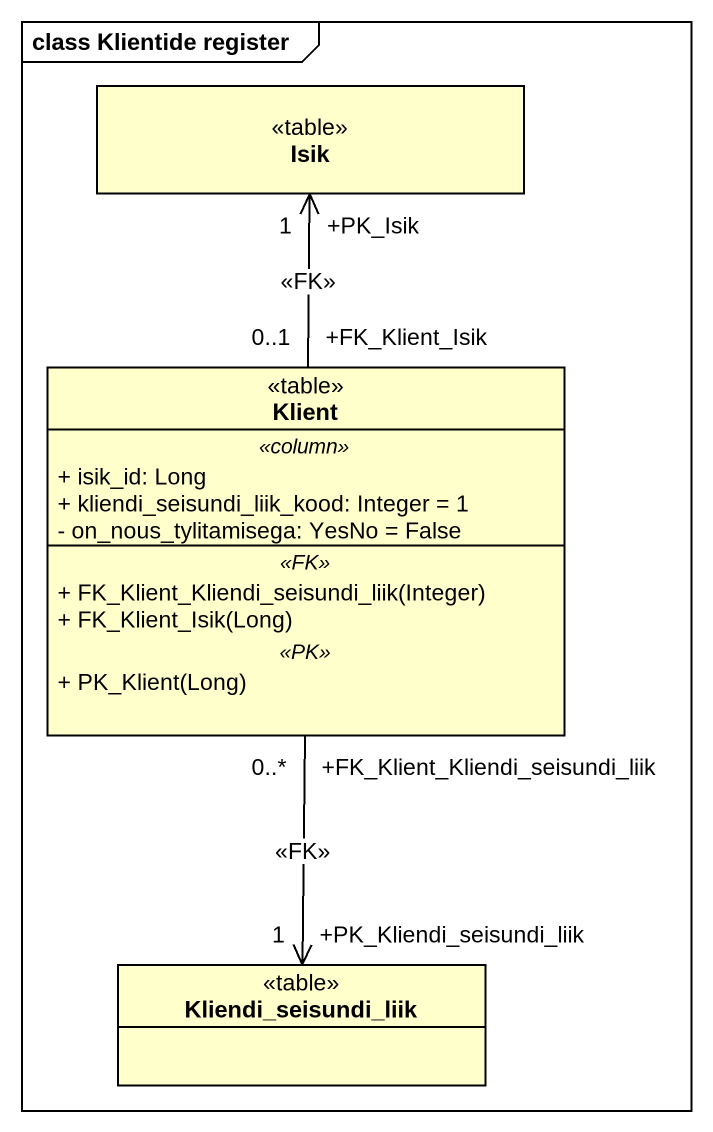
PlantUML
@startuml
mainframe class Klientide register
hide circle
hide empty members
skinparam classAttributeIconSize 0
class Isik <<table>>
class Klient <<table>> {
  .. <<column>> ..
  + isik_id: Long
  + kliendi_seisundi_liik_kood: Integer = 1
  - on_nous_tylitamisega: YesNo = False
  .. <<FK>> ..
  + FK_Klient_Kliendi_seisundi_liik(Integer)
  + FK_Klient_Isik(Long)
  .. <<PK>> ..
  + PK_Klient(Long)
}
class Kliendi_seisundi_liik <<table>>
Klient "+FK_Klient_Isik\n0..1" -up-> "+PK_Isik\n1" Isik : <<FK>>
Klient "+FK_Klient_Kliendi_seisundi_liik\n0..*" --> "+PK_Kliendi_seisundi_liik\n1" Kliendi_seisundi_liik : <<FK>>
@enduml
